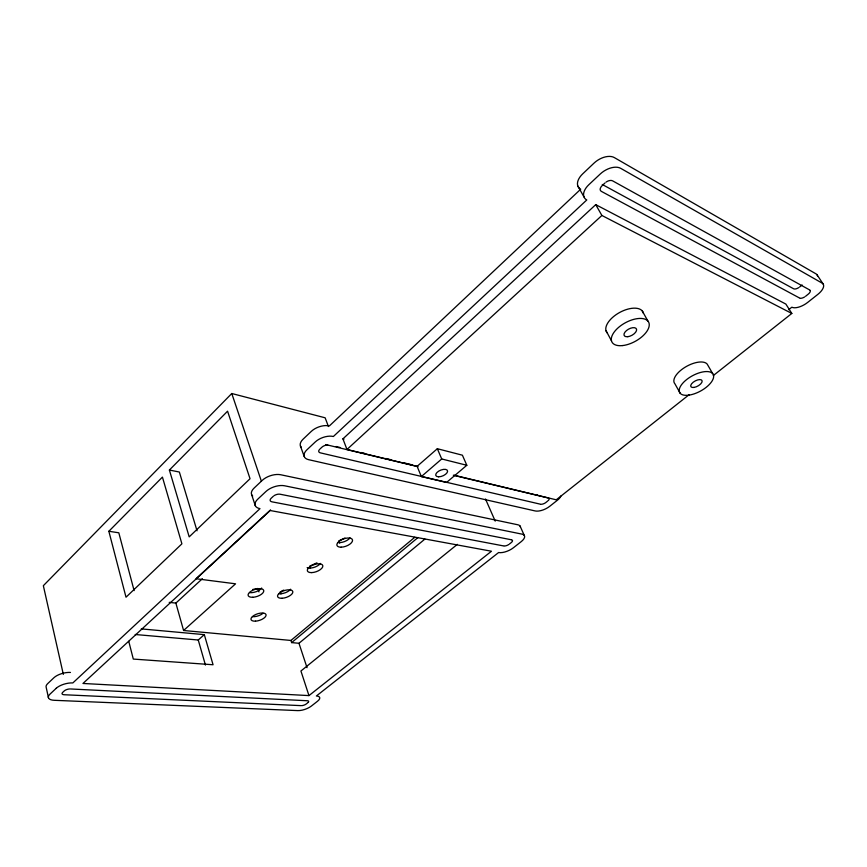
<?xml version="1.0" encoding="UTF-8"?>
<svg xmlns="http://www.w3.org/2000/svg" width="867" height="867" viewBox="0 0 867 867"><rect width="100%" height="100%" fill="white"/><g stroke="black" fill="none" stroke-linecap="round" stroke-linejoin="round"><path stroke-width="1.3" d="M328.441 426.531L325.136 417.796L231.771 393.51L43.35 585.691L63.334 674.385M108.852 531.276L162.422 477.099L181.897 543.826L126.008 597.211L108.852 531.276L118.812 532.793L134.114 590.622M169.39 470.044L227.566 411.196L250.043 478.736L189.19 536.868L169.39 470.044L179.361 472.027L197.026 530.788M319.847 449.128L321.906 447.199A4.985 2.623 -20.4 0 1 327.759 445.042M605.003 182.959L602.175 185.603A5.971 3.49 -32 0 0 601.319 191.347L799.623 298.053M273.224 496.347L271.176 498.254A5.104 2.579 -18.8 0 0 271.945 501.83L503.684 545.95M62.673 692.386L64.234 690.945A4.606 1.897 -14.8 0 1 69.501 688.972M417.114 466.338L437.336 448.716L462.404 455.197L466.814 465.276L446.581 482.453L421.351 476.568L417.114 466.338L346.984 449.474L342.92 438.865L595.737 204.645L785.849 304.068L791.82 313.453L713.292 375.574M270.537 509.904L196.04 578.733L235.575 583.816L183.587 630.493L175.871 603.096L202.39 578.69M346.984 449.474L601.882 215.471L791.82 313.453M135.209 634.503L198.25 640.009L204.319 634.644L213.065 664.751L133.301 659.072L128.76 641.342M421.351 476.568L441.715 458.968L466.814 465.276M183.587 630.493L290.933 640.453L414.74 537.302M290.933 640.453L291.637 642.61L418.002 537.529M291.637 642.61L298.974 643.281L424.873 539.111M457.342 544.357L300.925 671.004L308.966 695.594L491.481 551.228L270.179 510.522L82.972 683.467L308.966 695.594M799.612 286.988L802.116 284.983M547.836 500.92L545.885 502.481A4.172 1.832 -24.5 0 1 541.062 504.28M788.645 309.725L791.831 307.2A13.189 5.993 -31.6 0 0 807.697 302.399L817.765 294.444A13.287 6.036 -31.9 0 0 822.144 283.13L620.685 168.328A16.05 9.418 -32.4 0 0 600.246 174.007L588.899 184.66A15.909 9.331 -31.8 0 0 586.786 199.963L333.372 436.502A13.363 7.066 -20.4 0 0 315.274 441.953L306.994 449.745A13.298 7.001 -20.1 0 0 308.565 459.662L535.199 510.956A11.098 4.855 -24.5 0 0 549.645 506.361L557.448 500.194A11.152 4.899 -24.7 0 0 560.895 495.967M805.616 296.243L808.142 294.238A4.974 2.265 -31.8 0 0 810.136 290.347M688.886 394.886L556.246 499.815L454.102 475.235M307.828 702.725L306.279 703.95A3.804 1.42 -19.2 0 1 301.868 705.619M509.254 544.162L511.205 542.623A4.237 1.799 -23.5 0 0 511.996 539.968M344.979 538.006L338.845 540.802L339.669 543.067M316.91 562.846L309.682 566.129L310.462 568.384M281.407 591.175L283.769 590.102M252.752 589.462L257.878 588.498L258.973 591.901M301.185 705.64L64.18 694.738A4.606 1.886 -14.8 0 1 62.251 692.874M70.411 688.962L307.373 700.753A3.804 1.42 -19.3 0 1 308.273 702.313M141.278 628.889L204.319 634.644M169.217 602.359L175.871 603.096M511.476 539.794L280.128 494.233A5.104 2.579 -18.9 0 0 274.005 495.729M540.423 504.204L320.378 452.856A4.985 2.623 -20.3 0 1 319.24 449.789M336.017 446.505L339.94 447.448M360.889 452.498L364.812 453.441M385.761 458.48L390.995 459.748M404.087 462.902L411.944 464.788M325.699 444.565L418.067 466.674M453.343 475.257L548.247 497.983A4.183 1.842 -24.6 0 1 548.421 500.389M342.92 438.865L344.015 439.135M602.272 184.487L793.63 288.776A4.942 2.287 -31.9 0 0 798.713 287.627M809.745 290.001L612.601 180.845A5.982 3.501 -32.2 0 0 606.033 182.124M817.05 274.806L823.184 284.062M712.717 373.655L707.201 364.118A18.976 8.746 -28.8 0 0 685.168 367.185A18.976 8.746 -28.8 0 0 674.938 383.843L680.259 393.39M595.737 204.645L601.882 215.471M577.877 186.08L583.957 196.874M642.198 310.863L647.931 321.072M605.99 330.598L611.495 340.85M520.059 526.031L524.253 535.362M485.498 499.002L495.22 521.132M437.336 448.716L441.715 458.968M300.437 446.05L304.274 456.616M231.771 393.51L261.39 481.218M251.701 494.797L255.342 505.819M298.974 643.281L307.037 667.677M280.225 591.706L280.962 593.938M198.25 640.009L205.436 665.054M48.454 697.794L46.179 687.303A12.257 5.094 -14.5 0 1 47.75 683.575L53.927 677.723A12.29 5.148 -14.6 0 1 70.455 672.434M252.698 496.076A13.547 6.936 -18.6 0 1 254.107 488.078L262.246 480.372A13.601 7.012 -18.8 0 1 280.745 474.758L517.794 524.773A11.26 4.855 -23.7 0 1 520.449 527.049M508.539 544.66A4.237 1.799 -23.5 0 1 504.345 546.004M350.051 537.865A8.247 3.858 -20.3 0 1 337.87 542.525M320.497 563.409A8.117 3.717 -19.6 0 1 307.156 567.625M290.662 589.202A7.998 3.576 -18.9 0 1 278.892 593.722M263.048 613.272A7.89 3.446 -18.3 0 1 252.46 616.665M261.671 588.043A8.161 3.696 -18.2 0 1 249.674 592.638M607.323 333.015A20.765 10.621 -28.9 0 1 619.764 312.413A20.765 10.621 -28.9 0 1 643.422 313.366M817.527 276.118A13.222 6.091 -32.1 0 0 816.01 273.864L614.302 157.566A15.953 9.483 -32.6 0 0 593.96 163.18L582.722 173.834A15.823 9.396 -32 0 0 580.706 189.201L329.362 425.946A13.298 7.131 -20.3 0 0 311.34 431.343L303.125 439.146A13.233 7.066 -20.1 0 0 301.326 447.394M537.627 495.22A4.162 1.853 -24.6 0 1 536.879 495.263M804.717 296.882A4.974 2.265 -31.7 0 1 800.208 298.248M56.257 688.257L50.037 694.088A12.311 5.039 -14.7 0 0 54.188 700.298L297.815 710.604A10.111 3.761 -19.2 0 0 311.307 706.106L317.495 701.262A10.144 3.782 -19.4 0 0 316.39 695.984L498.601 552.539A11.249 4.769 -23.4 0 0 513.362 547.792L521.132 541.702A11.304 4.801 -23.6 0 0 521.988 534.126L284.582 485.78A13.677 6.947 -18.9 0 0 265.996 491.448L257.792 499.143A13.623 6.871 -18.6 0 0 260.002 508.647L72.85 682.925A12.344 5.083 -14.8 0 0 56.257 688.257M341.175 547.185A8.258 3.836 -20.3 0 0 352.555 540.141A8.258 3.836 -20.3 0 0 340.384 540.434A8.258 3.836 -20.3 0 0 341.175 547.185M311.73 572.61A8.139 3.696 -19.6 0 0 322.827 565.761A8.139 3.696 -19.6 0 0 310.689 566.205A8.139 3.696 -19.6 0 0 311.73 572.61M282.013 598.273A8.009 3.555 -18.9 0 0 292.818 591.63A8.009 3.555 -18.9 0 0 280.724 592.215A8.009 3.555 -18.9 0 0 282.013 598.273M255.505 621.162A7.911 3.435 -18.3 0 0 266.05 614.692A7.911 3.435 -18.3 0 0 254.009 615.397A7.911 3.435 -18.3 0 0 255.505 621.162M252.817 597.276A8.171 3.674 -18.3 0 0 263.731 590.503A8.171 3.674 -18.3 0 0 251.246 591.088A8.171 3.674 -18.3 0 0 252.817 597.276M688.853 395.146A19.074 8.659 -28.7 0 0 713.617 375.736A19.074 8.659 -28.7 0 0 686.794 379.443A19.074 8.659 -28.7 0 0 688.853 395.146M693.947 387.441A6.362 2.883 -28.7 0 0 702.151 380.96A6.362 2.883 -28.7 0 0 693.177 382.249A6.362 2.883 -28.7 0 0 693.947 387.441M627.827 336.689A6.958 3.511 -28.8 0 0 636.573 329.33A6.958 3.511 -28.8 0 0 626.483 330.565A6.958 3.511 -28.8 0 0 627.827 336.689M622.734 345.554A20.873 10.523 -28.8 0 0 649.134 323.554A20.873 10.523 -28.8 0 0 618.973 327.076A20.873 10.523 -28.8 0 0 622.734 345.554M438.637 476.807A6.329 3.067 -22.9 0 0 447.6 471.225A6.329 3.067 -22.9 0 0 438.702 471.139A6.329 3.067 -22.9 0 0 438.637 476.807"/></g></svg>
